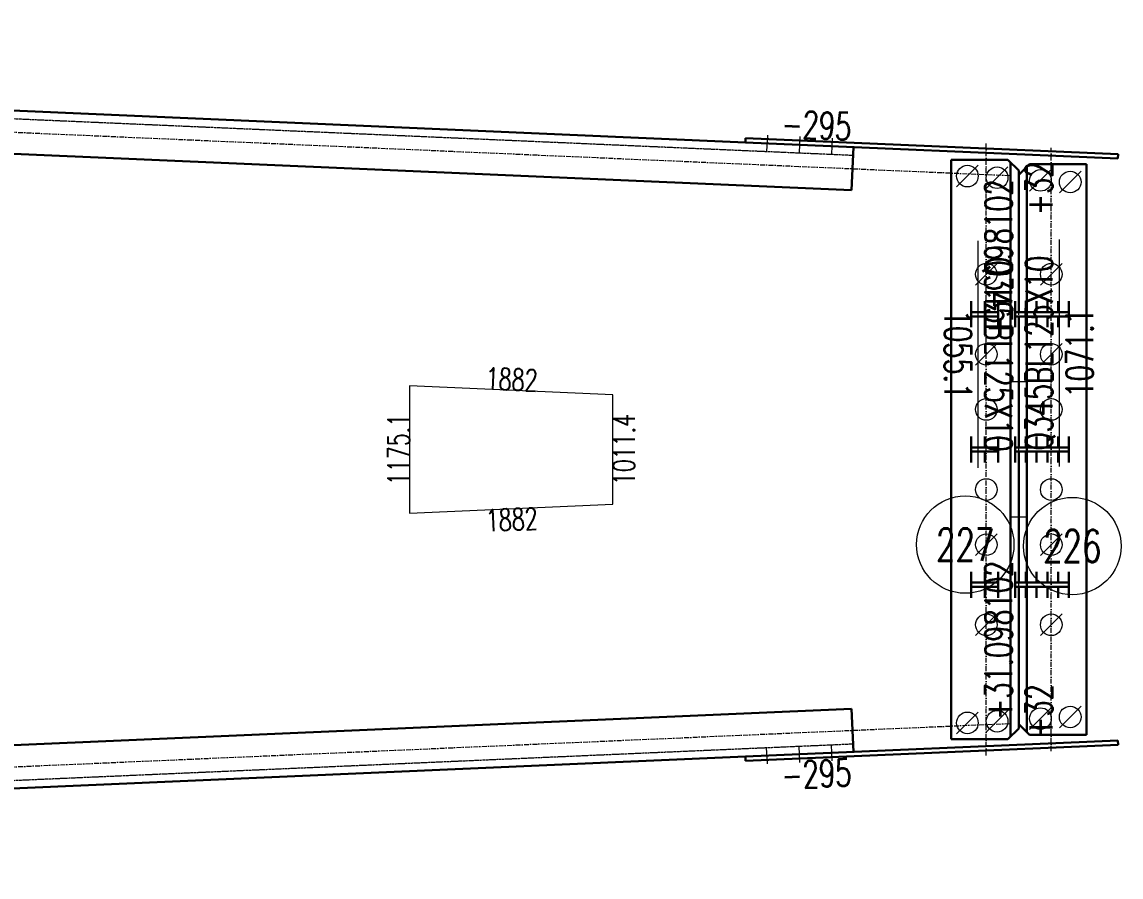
# Model space of a CAD drawing. Extents: x 4047 to 43290, y -150151 to -101862.
# Drawn here: x 27700 to 29731, y -110840 to -109260 of the extents above; entities that cross this region are included whole.
import ezdxf
from ezdxf.enums import TextEntityAlignment as Align

# ---------------------------------------------------------------- set-up
doc = ezdxf.new("R2010")
doc.units = 0
doc.header["$MEASUREMENT"] = 0
doc.linetypes.add('Dash', pattern=[2.75, 2, -0.75])
doc.linetypes.add('DashDot', pattern=[15.6, 9, -3, 0.6, -3])
doc.layers.get('0').update_dxf_attribs({"linetype": 'CONTINUOUS', "lineweight": 25})
doc.styles.get("Standard").update_dxf_attribs({"font": 'simplex.shx', "width": 0.7, "height": 3, "bigfont": 'gbhzfs.shx'})

# ---------------------------------------------------------------- blocks, each defined once
blk = doc.blocks.new('M20X45S')
at = {"color": 3, "linetype": 'Continuous', "lineweight": 13}
blk.add_circle((0, 0), 1, dxfattribs=at)
blk = doc.blocks.new('M20X55S')
at = {"color": 3, "linetype": 'Continuous', "lineweight": 13}
blk.add_line((-1, -1), (1, 1), dxfattribs=at)
blk.add_circle((0, 0), 1, dxfattribs=at)

msp = doc.modelspace()

# ---------------------------------------------------------------- linework, layer by layer
at = {"color": 1, "linetype": 'Dash', "lineweight": 20}
for p, q in [((23924.26328, -109274.64153), (29236.19232, -109505.92158)), ((29037.0341, -109482.23607), (29236.8448, -109490.93578)), ((29542.46156, -109804.05704), (29542.46156, -109796.05704)), ((29542.53888, -109804.05704), (29542.53888, -109796.05704)), ((29542.46156, -110054.05704), (29542.46156, -110046.05704)), ((29542.53888, -110054.05704), (29542.53888, -110046.05704)), ((29542.46156, -110304.05704), (29542.46156, -110296.05704)), ((29542.53888, -110304.05704), (29542.53888, -110296.05704)), ((23924.26328, -110825.47255), (29236.19232, -110594.1925)), ((29037.0341, -110617.87801), (29236.8448, -110609.1783))]:
    msp.add_line(p, q, dxfattribs=at)
at = {"color": 2, "linetype": 'DashDot', "lineweight": 15}
for p, q in [((23843.25154, -109296.13798), (29529.82564, -109543.72999)), ((29482.46156, -110615.62587), (29482.46156, -109484.48821)), ((29602.53888, -110607.58633), (29602.53888, -109492.52775)), ((23843.25154, -110803.9761), (29529.82564, -110556.38409))]:
    msp.add_line(p, q, dxfattribs=at)
at = {"color": 7, "linetype": 'Continuous', "lineweight": 30}
for p, q in [((29527.46156, -110580.62587), (29527.46156, -109519.48821)), ((29557.53888, -110572.58633), (29557.53888, -109527.52775)), ((29454.68705, -109796.05704), (29454.68705, -109776.05704)), ((29479.66674, -109796.05704), (29479.66674, -109776.05704)), ((29504.64644, -109796.05704), (29504.64644, -109776.05704)), ((29535.74864, -109796.05704), (29535.74864, -109776.05704)), ((29555.60794, -109796.05704), (29555.60794, -109776.05704)), ((29575.46725, -109796.05704), (29575.46725, -109776.05704)), ((29595.32655, -109796.05704), (29595.32655, -109776.05704)), ((29615.18585, -109796.05704), (29615.18585, -109776.05704)), ((29635.04515, -109796.05704), (29635.04515, -109776.05704)), ((29454.68705, -109804.05704), (29454.68705, -109824.05704)), ((29479.66674, -109804.05704), (29479.66674, -109824.05704)), ((29504.64644, -109804.05704), (29504.64644, -109824.05704)), ((29535.74864, -109804.05704), (29535.74864, -109824.05704)), ((29555.60794, -109804.05704), (29555.60794, -109824.05704)), ((29575.46725, -109804.05704), (29575.46725, -109824.05704)), ((29595.32655, -109804.05704), (29595.32655, -109824.05704)), ((29615.18585, -109804.05704), (29615.18585, -109824.05704)), ((29635.04515, -109804.05704), (29635.04515, -109824.05704)), ((29454.68705, -110046.05704), (29454.68705, -110026.05704)), ((29479.66674, -110046.05704), (29479.66674, -110026.05704)), ((29504.64644, -110046.05704), (29504.64644, -110026.05704)), ((29535.74864, -110046.05704), (29535.74864, -110026.05704)), ((29555.60794, -110046.05704), (29555.60794, -110026.05704)), ((29575.46725, -110046.05704), (29575.46725, -110026.05704)), ((29595.32655, -110046.05704), (29595.32655, -110026.05704)), ((29615.18585, -110046.05704), (29615.18585, -110026.05704)), ((29635.04515, -110046.05704), (29635.04515, -110026.05704)), ((29454.68705, -110054.05704), (29454.68705, -110074.05704)), ((29479.66674, -110054.05704), (29479.66674, -110074.05704)), ((29504.64644, -110054.05704), (29504.64644, -110074.05704)), ((29535.74864, -110054.05704), (29535.74864, -110074.05704)), ((29555.60794, -110054.05704), (29555.60794, -110074.05704)), ((29575.46725, -110054.05704), (29575.46725, -110074.05704)), ((29595.32655, -110054.05704), (29595.32655, -110074.05704)), ((29615.18585, -110054.05704), (29615.18585, -110074.05704)), ((29635.04515, -110054.05704), (29635.04515, -110074.05704)), ((29454.68705, -110296.05704), (29454.68705, -110276.05704)), ((29479.66674, -110296.05704), (29479.66674, -110276.05704)), ((29504.64644, -110296.05704), (29504.64644, -110276.05704)), ((29535.74864, -110296.05704), (29535.74864, -110276.05704)), ((29555.60794, -110296.05704), (29555.60794, -110276.05704)), ((29575.46725, -110296.05704), (29575.46725, -110276.05704)), ((29595.32655, -110296.05704), (29595.32655, -110276.05704)), ((29615.18585, -110296.05704), (29615.18585, -110276.05704)), ((29635.04515, -110296.05704), (29635.04515, -110276.05704)), ((29454.68705, -110304.05704), (29454.68705, -110324.05704)), ((29479.66674, -110304.05704), (29479.66674, -110324.05704)), ((29504.64644, -110304.05704), (29504.64644, -110324.05704)), ((29535.74864, -110304.05704), (29535.74864, -110324.05704)), ((29555.60794, -110304.05704), (29555.60794, -110324.05704)), ((29575.46725, -110304.05704), (29575.46725, -110324.05704)), ((29595.32655, -110304.05704), (29595.32655, -110324.05704)), ((29615.18585, -110304.05704), (29615.18585, -110324.05704)), ((29635.04515, -110304.05704), (29635.04515, -110324.05704))]:
    msp.add_line(p, q, dxfattribs=at)
at = {"color": 7, "linetype": 'Continuous', "lineweight": 13}
for p, q in [((29467.53888, -110084.21394), (29467.53888, -109664.21394)), ((29617.46156, -110081.5341), (29617.46156, -109661.5341))]:
    msp.add_line(p, q, dxfattribs=at)
at = {"color": 1, "linetype": 'Continuous', "lineweight": 18}
for p, q in [((28416.20634, -109932.54509), (28416.20634, -110167.56899)), ((28792.2533, -109948.91808), (28416.20634, -109932.54509)), ((28792.2533, -110151.196), (28792.2533, -109948.91808)), ((28416.20634, -110167.56899), (28792.2533, -110151.196))]:
    msp.add_line(p, q, dxfattribs=at)
at = {"color": 7, "linetype": 'Continuous', "lineweight": 30}
for points in [[(23924.91576, -109259.65573), (29037.0341, -109482.23607)], [(29037.38104, -109474.26074), (29037.03377, -109482.24359)], [(29037.03377, -109482.24359), (29725.74202, -109512.2038)], [(29726.0893, -109504.22094), (29037.38104, -109474.26074)], [(29233.36492, -109570.86006), (27684.11243, -109503.40599)], [(29236.8448, -109490.93578), (29233.36492, -109570.86006)], [(29725.74202, -109512.2038), (29726.0893, -109504.22094)], [(29417.46156, -109514.48821), (29417.46156, -110585.62587)], [(29522.46156, -109514.48821), (29417.46156, -109514.48821)], [(29542.46156, -109534.48821), (29522.46156, -109514.48821)], [(29542.53888, -109542.52775), (29562.53888, -109522.52775)], [(29562.53888, -109522.52775), (29667.53888, -109522.52775)], [(29667.53888, -109522.52775), (29667.53888, -110577.58633)], [(29542.46156, -109796.05704), (29542.46156, -109534.48821)], [(29542.53888, -109796.05704), (29542.53888, -109542.52775)], [(29454.68705, -109796.05704), (29504.64644, -109796.05704)], [(29454.68705, -109804.05704), (29454.68705, -109796.05704)], [(29454.68705, -109796.05704), (29504.64644, -109796.05704)], [(29454.68705, -109804.05704), (29454.68705, -109796.05704)], [(29504.64644, -109804.05704), (29454.68705, -109804.05704)], [(29504.64644, -109804.05704), (29454.68705, -109804.05704)], [(29504.64644, -109796.05704), (29504.64644, -109804.05704)], [(29504.64644, -109796.05704), (29504.64644, -109804.05704)], [(29535.74864, -109796.05704), (29635.04515, -109796.05704)], [(29535.74864, -109804.05704), (29535.74864, -109796.05704)], [(29535.74864, -109796.05704), (29635.04515, -109796.05704)], [(29535.74864, -109804.05704), (29535.74864, -109796.05704)], [(29635.04515, -109804.05704), (29535.74864, -109804.05704)], [(29635.04515, -109804.05704), (29535.74864, -109804.05704)], [(29542.46156, -110046.05704), (29542.46156, -109804.05704)], [(29542.53888, -110046.05704), (29542.53888, -109804.05704)], [(29635.04515, -109796.05704), (29635.04515, -109804.05704)], [(29635.04515, -109796.05704), (29635.04515, -109804.05704)], [(29454.68705, -110046.05704), (29504.64644, -110046.05704)], [(29454.68705, -110054.05704), (29454.68705, -110046.05704)], [(29454.68705, -110046.05704), (29504.64644, -110046.05704)], [(29454.68705, -110054.05704), (29454.68705, -110046.05704)], [(29504.64644, -110054.05704), (29454.68705, -110054.05704)], [(29504.64644, -110054.05704), (29454.68705, -110054.05704)], [(29504.64644, -110046.05704), (29504.64644, -110054.05704)], [(29504.64644, -110046.05704), (29504.64644, -110054.05704)], [(29535.74864, -110046.05704), (29635.04515, -110046.05704)], [(29535.74864, -110054.05704), (29535.74864, -110046.05704)], [(29535.74864, -110046.05704), (29635.04515, -110046.05704)], [(29535.74864, -110054.05704), (29535.74864, -110046.05704)], [(29635.04515, -110054.05704), (29535.74864, -110054.05704)], [(29635.04515, -110054.05704), (29535.74864, -110054.05704)], [(29542.46156, -110296.05704), (29542.46156, -110054.05704)], [(29542.53888, -110296.05704), (29542.53888, -110054.05704)], [(29635.04515, -110046.05704), (29635.04515, -110054.05704)], [(29635.04515, -110046.05704), (29635.04515, -110054.05704)], [(29454.68705, -110296.05704), (29504.64644, -110296.05704)], [(29454.68705, -110304.05704), (29454.68705, -110296.05704)], [(29454.68705, -110296.05704), (29504.64644, -110296.05704)], [(29454.68705, -110304.05704), (29454.68705, -110296.05704)], [(29504.64644, -110296.05704), (29504.64644, -110304.05704)], [(29504.64644, -110296.05704), (29504.64644, -110304.05704)], [(29535.74864, -110296.05704), (29635.04515, -110296.05704)], [(29535.74864, -110304.05704), (29535.74864, -110296.05704)], [(29535.74864, -110296.05704), (29635.04515, -110296.05704)], [(29535.74864, -110304.05704), (29535.74864, -110296.05704)], [(29635.04515, -110296.05704), (29635.04515, -110304.05704)], [(29635.04515, -110296.05704), (29635.04515, -110304.05704)], [(29504.64644, -110304.05704), (29454.68705, -110304.05704)], [(29504.64644, -110304.05704), (29454.68705, -110304.05704)], [(29635.04515, -110304.05704), (29535.74864, -110304.05704)], [(29635.04515, -110304.05704), (29535.74864, -110304.05704)], [(29542.46156, -110565.62587), (29542.46156, -110304.05704)], [(29542.53888, -110557.58633), (29542.53888, -110304.05704)], [(29233.36492, -110529.25402), (27684.11243, -110596.70809)], [(29236.8448, -110609.1783), (29233.36492, -110529.25402)], [(29562.53888, -110577.58633), (29542.53888, -110557.58633)], [(29522.46156, -110585.62587), (29542.46156, -110565.62587)], [(29667.53888, -110577.58633), (29562.53888, -110577.58633)], [(29725.74202, -110587.91028), (29037.03377, -110617.87049)], [(29037.38104, -110625.85335), (29726.0893, -110595.89314)], [(29417.46156, -110585.62587), (29522.46156, -110585.62587)], [(29726.0893, -110595.89314), (29725.74202, -110587.91028)], [(23924.91576, -110840.45836), (29037.0341, -110617.87801)], [(29037.03377, -110617.87049), (29037.38104, -110625.85335)]]:
    msp.add_lwpolyline(points, dxfattribs=at)
at = {"color": 3, "linetype": 'Continuous', "lineweight": 20}
for points in [[(29077.64872, -109468.99021), (29076.34376, -109498.96182)], [(29137.59193, -109471.60012), (29136.28697, -109501.57173)], [(29197.53514, -109474.21004), (29196.23018, -109504.18164)], [(29557.46156, -109925.05704), (29527.46156, -109925.05704)], [(29557.46156, -110175.05704), (29527.46156, -110175.05704)], [(29077.64872, -110631.12387), (29076.34376, -110601.15227)], [(29137.59193, -110628.51396), (29136.28697, -110598.54235)], [(29197.53514, -110625.90405), (29196.23018, -110595.93244)]]:
    msp.add_lwpolyline(points, dxfattribs=at)
at = {"color": 7, "linetype": 'Continuous', "lineweight": 13}
for centre in [(29443.53888, -110225.90014), (29641.46156, -110228.57998)]:
    msp.add_circle(centre, 90, dxfattribs=at)

# ---------------------------------------------------------------- block references
at = {"color": 3, "linetype": 'Continuous', "lineweight": 13, "xscale": 20, "yscale": 20, "zscale": 20}
for name, p in [('M20X55S', (29447.46156, -109544.56655)), ('M20X55S', (29502.46156, -109547.58632)), ('M20X55S', (29582.53888, -109552.52776)), ('M20X55S', (29637.53888, -109555.54753)), ('M20X55S', (29482.46156, -109726.05704)), ('M20X55S', (29602.53888, -109726.05704)), ('M20X55S', (29482.46156, -109874.05704)), ('M20X55S', (29602.53888, -109874.05704)), ('M20X45S', (29482.46156, -109976.05704)), ('M20X45S', (29602.53888, -109976.05704)), ('M20X45S', (29482.46156, -110124.05704)), ('M20X45S', (29602.53888, -110124.05704)), ('M20X55S', (29482.46156, -110226.05704)), ('M20X55S', (29602.53888, -110226.05704)), ('M20X55S', (29482.46156, -110374.05704)), ('M20X55S', (29602.53888, -110374.05704)), ('M20X55S', (29447.46156, -110555.54753)), ('M20X55S', (29502.46156, -110552.52776)), ('M20X55S', (29582.53888, -110547.58632)), ('M20X55S', (29637.53888, -110544.56655))]:
    msp.add_blockref(name, p, dxfattribs=at)

# ---------------------------------------------------------------- texts
at = {"color": 7, "linetype": 'Continuous', "lineweight": 13, "width": 0.7}
for s, rotation, p in [('-295', 357.50693076, (29168.54225, -109450.42638)), ('+32', 90, (29579.96156, -109566.98821)), ('+31.098102', 90, (29505.03888, -109697.52775)), ('Q345BL125X10', 270, (29505.03888, -109874.21394)), ('Q345BL125X10', 90, (29579.96156, -109871.5341)), ('1055.1', 270, (29430.03888, -109874.21394)), ('1071.1', 90, (29654.96156, -109871.5341)), ('+31.098102', 90, (29505.03888, -110402.58633)), ('+32', 90, (29579.96156, -110533.12587)), ('-295', 2.49306924, (29168.54225, -110649.68771))]:
    msp.add_text(s, height=50, rotation=rotation, dxfattribs=at).set_placement(p, align=Align.MIDDLE_CENTER)
at = {"color": 7, "linetype": 'Continuous', "lineweight": 20, "width": 0.7}
for s, rotation, p in [('1882', 357.50693076, (28605.10849, -109920.55071)), ('1011.4', 90, (28812.4533, -110050.05704)), ('1175.1', 90, (28396.00634, -110050.05704)), ('1882', 2.49306924, (28605.10849, -110179.56337))]:
    msp.add_text(s, height=40, rotation=rotation, dxfattribs=at).set_placement(p, align=Align.MIDDLE_CENTER)
at = {"color": 7, "linetype": 'Continuous', "lineweight": 13, "width": 0.7}
for s, p in [('227', (29443.53888, -110225.90014)), ('226', (29641.46156, -110228.57998))]:
    msp.add_text(s, height=60, dxfattribs=at).set_placement(p, align=Align.MIDDLE_CENTER)

doc.saveas('drawing.dxf')
